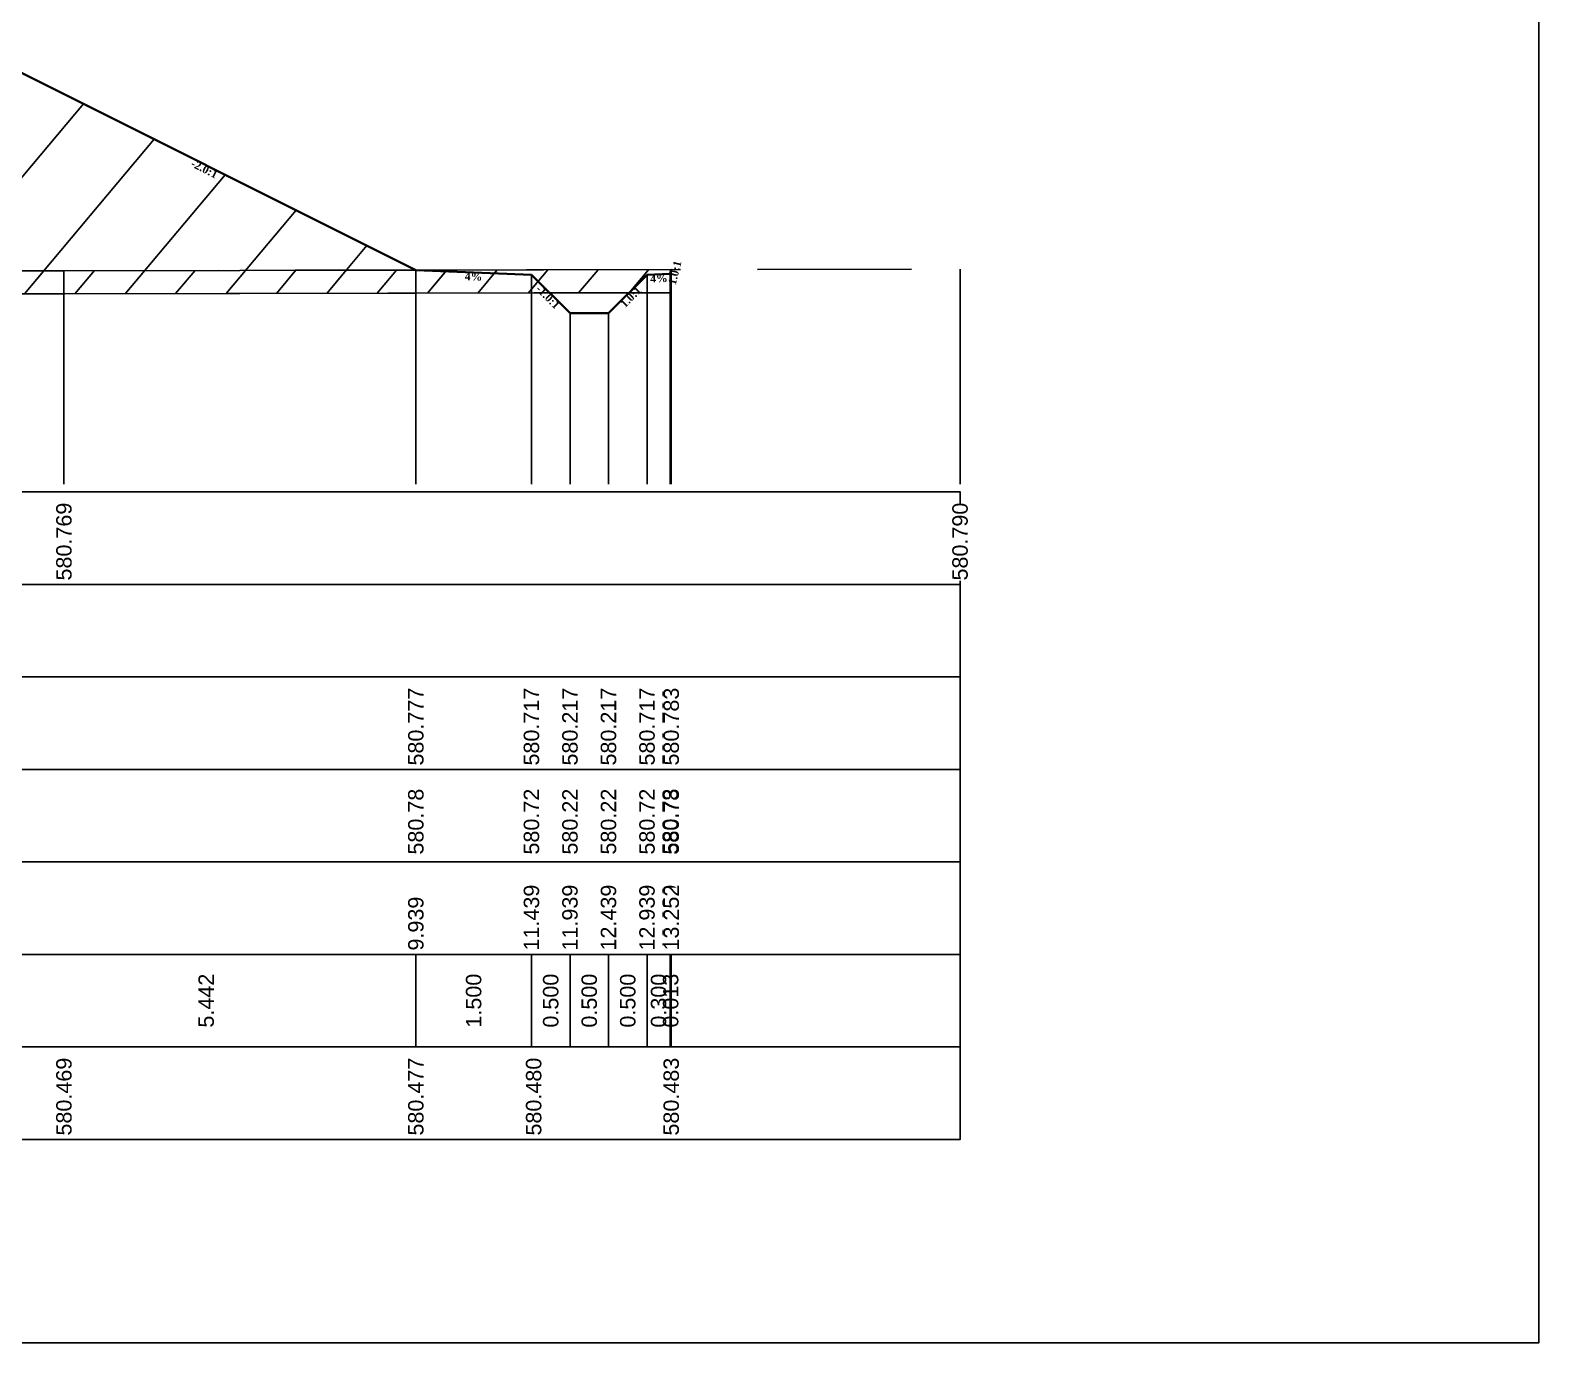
# Model space of a CAD drawing. Header units: millimetres. Extents: x 2762 to 3076, y 916 to 3305.
# Drawn here: x 3055.96 to 3075.54, y 2105.65 to 2122.67 of the extents above; entities that cross this region are included whole.
import ezdxf

# ---------------------------------------------------------------- set-up
doc = ezdxf.new("R2010")
doc.units = ezdxf.units.MM
doc.header["$LTSCALE"] = 2
doc.linetypes.add('CACHE', pattern=[9.525, 6.35, -3.175])
doc.linetypes.add('DASHED', pattern=[0.75, 0.5, -0.25])
doc.layers.add('C-ROAD-CORR', color=5, linetype='Continuous')
doc.layers.add('C-ROAD-SCTN', color=7, linetype='Continuous')
doc.styles.add('C3D_Etiquette', font='romans.shx')
doc.styles.add('C3D_Profil_Travers', font='romans.shx')

msp = doc.modelspace()

# ---------------------------------------------------------------- hatches: boundary and pattern name
at = {"linetype": 'Continuous', "lineweight": -3}
h = msp.add_hatch(dxfattribs=at)
h.set_pattern_fill('_U', color=3, angle=50, style=0, pattern_type=0)
h.set_pattern_definition([(50, (3063.7332, 2119.2662), (-0.766044, 0.642788), [])])
h.paths.add_polyline_path([(3063.733, 2119.266), (3063.968, 2119.501), (3064.268, 2119.513), (3064.282, 2119.567), (3064.282, 2119.267)])
h.paths.add_polyline_path([(3038.563, 2119.352), (3038.785, 2119.574), (3040.285, 2119.634), (3045.133, 2122.058), (3053.13, 2122.378), (3055.526, 2122.282), (3060.968, 2119.561), (3062.468, 2119.501), (3062.705, 2119.264), (3056.401, 2119.253), (3050.68, 2119.251), (3049.2, 2119.253), (3044.961, 2119.286)])
h.paths.add_polyline_path([(3036.964, 2119.369), (3036.964, 2119.669), (3036.985, 2119.586), (3037.285, 2119.574), (3037.496, 2119.363)])
h = msp.add_hatch(dxfattribs=at)
h.set_pattern_fill('_U', color=150, scale=0.5, angle=50, style=0, pattern_type=0)
h.set_pattern_definition([(50, (3063.7332, 2119.26615), (-0.383022, 0.321394), [])])
h.paths.add_polyline_path([(3063.733, 2119.266), (3063.968, 2119.501), (3064.268, 2119.513), (3064.282, 2119.567), (3064.282, 2119.267)])
h.paths.add_polyline_path([(3060.968, 2119.561), (3064.282, 2119.567), (3064.268, 2119.513), (3063.968, 2119.501), (3063.733, 2119.266), (3062.705, 2119.264), (3062.468, 2119.501)])
h.paths.add_polyline_path([(3038.563, 2119.352), (3038.785, 2119.574), (3040.285, 2119.634), (3044.961, 2119.586), (3049.2, 2119.553), (3050.68, 2119.551), (3056.401, 2119.553), (3060.968, 2119.561), (3062.468, 2119.501), (3062.705, 2119.264), (3056.401, 2119.253), (3050.68, 2119.251), (3049.2, 2119.253), (3044.961, 2119.286)])
h.paths.add_polyline_path([(3036.964, 2119.669), (3040.285, 2119.634), (3038.785, 2119.574), (3038.563, 2119.352), (3037.496, 2119.363), (3037.285, 2119.574), (3036.985, 2119.586)])
h.paths.add_polyline_path([(3036.964, 2119.369), (3036.964, 2119.669), (3036.985, 2119.586), (3037.285, 2119.574), (3037.496, 2119.363)])
h = msp.add_hatch(dxfattribs=at)
h.set_pattern_fill('_U', color=1, angle=50, style=0, pattern_type=0)
h.set_pattern_definition([(50, (3062.7053, 2119.2644), (-0.766044, 0.642788), [])])
h.paths.add_polyline_path([(3062.705, 2119.264), (3063.733, 2119.266), (3063.468, 2119.001), (3062.968, 2119.001)])
h.paths.add_polyline_path([(3037.496, 2119.363), (3038.563, 2119.352), (3038.285, 2119.074), (3037.785, 2119.074)])

# ---------------------------------------------------------------- linework, layer by layer
at = {"color": 253, "linetype": 'Continuous', "lineweight": -3}
for p, q in [((3055.526, 2122.282), (3060.968, 2119.561)), ((3050.68, 2119.551), (3056.401, 2119.553)), ((3056.401, 2119.553), (3060.968, 2119.561)), ((3060.968, 2119.561), (3064.282, 2119.567)), ((3062.468, 2119.501), (3060.968, 2119.561)), ((3060.968, 2119.561), (3062.468, 2119.501)), ((3060.968, 2119.561), (3062.468, 2119.501)), ((3063.968, 2119.501), (3064.268, 2119.513)), ((3064.268, 2119.513), (3063.968, 2119.501)), ((3063.968, 2119.501), (3064.268, 2119.513)), ((3064.268, 2119.513), (3064.282, 2119.567)), ((3064.282, 2119.567), (3064.268, 2119.513)), ((3064.268, 2119.513), (3064.282, 2119.567)), ((3064.282, 2119.567), (3064.282, 2119.267)), ((3064.282, 2119.567), (3064.282, 2119.267)), ((3062.705, 2119.264), (3062.468, 2119.501)), ((3062.468, 2119.501), (3062.705, 2119.264)), ((3062.468, 2119.501), (3062.705, 2119.264)), ((3063.733, 2119.266), (3063.968, 2119.501)), ((3063.968, 2119.501), (3063.733, 2119.266)), ((3063.733, 2119.266), (3063.968, 2119.501)), ((3056.401, 2119.253), (3050.68, 2119.251)), ((3056.401, 2119.253), (3050.68, 2119.251)), ((3062.705, 2119.264), (3056.401, 2119.253)), ((3062.705, 2119.264), (3056.401, 2119.253)), ((3063.733, 2119.266), (3062.705, 2119.264)), ((3062.705, 2119.264), (3063.733, 2119.266)), ((3062.968, 2119.001), (3062.705, 2119.264)), ((3063.733, 2119.266), (3063.468, 2119.001)), ((3064.282, 2119.267), (3063.733, 2119.266)), ((3064.282, 2119.267), (3063.733, 2119.266)), ((3063.468, 2119.001), (3062.968, 2119.001))]:
    msp.add_line(p, q, dxfattribs=at)
at = {"color": 105, "linetype": 'DASHED', "lineweight": -3, "ltscale": 2}
for p, q in [((3051.03, 2119.551), (3056.401, 2119.553)), ((3056.401, 2119.553), (3068.03, 2119.574))]:
    msp.add_line(p, q, dxfattribs=at)
at = {"color": 98, "linetype": 'CACHE', "lineweight": -3}
for p, q in [((3056.401, 2119.553), (3056.401, 2116.784)), ((3068.03, 2119.574), (3068.03, 2116.784))]:
    msp.add_line(p, q, dxfattribs=at)
at = {"color": 8, "linetype": 'CACHE', "lineweight": -3}
for p, q in [((3060.968, 2116.784), (3060.968, 2119.561)), ((3064.268, 2116.784), (3064.268, 2119.513)), ((3064.282, 2116.784), (3064.282, 2119.567)), ((3062.468, 2116.784), (3062.468, 2119.501)), ((3063.968, 2116.784), (3063.968, 2119.501)), ((3062.968, 2116.784), (3062.968, 2119.001)), ((3063.468, 2116.784), (3063.468, 2119.001))]:
    msp.add_line(p, q, dxfattribs=at)
at = {"color": 6, "linetype": 'Continuous', "lineweight": -3}
for p, q in [((3051.03, 2119.251), (3056.401, 2119.253)), ((3056.401, 2119.253), (3060.968, 2119.261)), ((3060.968, 2119.261), (3062.497, 2119.264)), ((3062.497, 2119.264), (3064.282, 2119.267))]:
    msp.add_line(p, q, dxfattribs=at)
at = {"color": 7, "linetype": 'Continuous', "lineweight": -3}
for p, q in [((3034.029, 2116.684), (3068.031, 2116.684)), ((3060.968, 2109.484), (3060.968, 2110.684)), ((3060.968, 2109.484), (3060.968, 2110.684)), ((3062.468, 2109.484), (3062.468, 2110.684)), ((3062.468, 2109.484), (3062.468, 2110.684)), ((3062.968, 2109.484), (3062.968, 2110.684)), ((3062.968, 2109.484), (3062.968, 2110.684)), ((3063.468, 2109.484), (3063.468, 2110.684)), ((3063.468, 2109.484), (3063.468, 2110.684)), ((3063.968, 2109.484), (3063.968, 2110.684)), ((3063.968, 2109.484), (3063.968, 2110.684)), ((3064.268, 2109.484), (3064.268, 2110.684)), ((3064.268, 2109.484), (3064.268, 2110.684)), ((3064.282, 2109.484), (3064.282, 2110.684))]:
    msp.add_line(p, q, dxfattribs=at)
for points in [[(3034.029, 2115.484), (3068.031, 2115.484), (3068.031, 2116.684), (3034.029, 2116.684)], [(3034.029, 2114.284), (3068.031, 2114.284), (3068.031, 2115.484), (3034.029, 2115.484)], [(3034.029, 2113.084), (3068.031, 2113.084), (3068.031, 2114.284), (3034.029, 2114.284)], [(3034.029, 2111.884), (3068.031, 2111.884), (3068.031, 2113.084), (3034.029, 2113.084)], [(3034.029, 2110.684), (3068.031, 2110.684), (3068.031, 2111.884), (3034.029, 2111.884)], [(3034.029, 2109.484), (3068.031, 2109.484), (3068.031, 2110.684), (3034.029, 2110.684)], [(3034.029, 2108.284), (3068.031, 2108.284), (3068.031, 2109.484), (3034.029, 2109.484)]]:
    msp.add_3dface(points, dxfattribs=at)
at = {"layer": 'C-ROAD-CORR', "color": 1, "linetype": 'Continuous', "lineweight": 40}
for p, q in [((3055.526, 2122.282), (3060.968, 2119.561)), ((3060.968, 2119.561), (3062.468, 2119.501)), ((3063.968, 2119.501), (3064.268, 2119.513)), ((3064.268, 2119.513), (3064.282, 2119.567)), ((3062.468, 2119.501), (3062.968, 2119.001)), ((3063.468, 2119.001), (3063.968, 2119.501)), ((3062.968, 2119.001), (3063.468, 2119.001))]:
    msp.add_line(p, q, dxfattribs=at)
at = {"layer": 'C-ROAD-CORR', "color": 1, "linetype": 'Continuous', "lineweight": -3}
for p, q in [((3062.468, 2119.501), (3062.968, 2119.001)), ((3063.468, 2119.001), (3063.968, 2119.501))]:
    msp.add_line(p, q, dxfattribs=at)
at = {"layer": 'C-ROAD-SCTN', "color": 154, "linetype": 'Continuous', "lineweight": -3}
for p, q in [((3055.526, 2122.282), (3060.968, 2119.561)), ((3060.968, 2119.561), (3062.468, 2119.501)), ((3063.968, 2119.501), (3064.268, 2119.513)), ((3064.268, 2119.513), (3064.282, 2119.567)), ((3062.468, 2119.501), (3062.968, 2119.001)), ((3063.468, 2119.001), (3063.968, 2119.501)), ((3062.968, 2119.001), (3063.468, 2119.001))]:
    msp.add_line(p, q, dxfattribs=at)
at = {"layer": 'C-ROAD-SCTN', "color": 1, "linetype": 'Continuous', "lineweight": -3}
for p, q in [((3055.526, 2122.282), (3060.968, 2119.561)), ((3060.968, 2119.561), (3062.468, 2119.501)), ((3063.968, 2119.501), (3064.268, 2119.513)), ((3064.268, 2119.513), (3064.282, 2119.567)), ((3062.468, 2119.501), (3062.968, 2119.001)), ((3063.468, 2119.001), (3063.968, 2119.501)), ((3062.968, 2119.001), (3063.468, 2119.001))]:
    msp.add_line(p, q, dxfattribs=at)

# ---------------------------------------------------------------- texts
at = {"color": 7, "linetype": 'Continuous', "lineweight": -3, "char_height": 0.1, "attachment_point": 2, "style": 'C3D_Etiquette'}
for s, insert, width, rotation in [('{\\fTimes New Roman|b1|i0|c0|p18;-2.0:1}', (3058.246, 2120.918), 0.34598, 333.4349), ('{\\fTimes New Roman|b1|i0|c0|p18;4%}', (3061.718, 2119.527), 0.42071, 357.7094), ('{\\fTimes New Roman|b1|i0|c0|p18;4%}', (3064.119, 2119.503), 0.37094, 2.2906), ('{\\fTimes New Roman|b1|i0|c0|p18;1.0:1}', (3064.279, 2119.539), 0.29446, 75.9638), ('{\\fTimes New Roman|b1|i0|c0|p18;-1.0:1}', (3062.716, 2119.248), 0.34598, 315), ('{\\fTimes New Roman|b1|i0|c0|p18;1.0:1}', (3063.721, 2119.248), 0.29001, 45)]:
    msp.add_mtext(s, dxfattribs=dict(at, insert=insert, width=width, rotation=rotation))
at = {"color": 7, "linetype": 'Continuous', "lineweight": -3, "char_height": 0.2, "rotation": 90, "style": 'C3D_Profil_Travers'}
for s, insert, attachment_point in [('{\\fArial|b0|i0|c0|p34;580.78}', (3060.968, 2111.979), 4), ('{\\fArial|b0|i0|c0|p34;580.72}', (3062.468, 2111.979), 4), ('{\\fArial|b0|i0|c0|p34;580.22}', (3062.968, 2111.979), 4), ('{\\fArial|b0|i0|c0|p34;580.22}', (3063.468, 2111.979), 4), ('{\\fArial|b0|i0|c0|p34;580.72}', (3063.968, 2111.979), 4), ('{\\fArial|b0|i0|c0|p34;580.73}', (3064.268, 2111.979), 4), ('{\\fArial|b0|i0|c0|p34;580.78}', (3064.282, 2111.979), 4), ('{\\fArial|b0|i0|c0|p34;5.442}', (3058.247, 2110.084), 5), ('{\\fArial|b0|i0|c0|p34;1.500}', (3061.718, 2110.084), 5), ('{\\fArial|b0|i0|c0|p34;0.500}', (3062.718, 2110.084), 5), ('{\\fArial|b0|i0|c0|p34;0.500}', (3063.218, 2110.084), 5), ('{\\fArial|b0|i0|c0|p34;0.500}', (3063.718, 2110.084), 5), ('{\\fArial|b0|i0|c0|p34;0.300}', (3064.118, 2110.084), 5), ('{\\fArial|b0|i0|c0|p34;0.013}', (3064.275, 2110.084), 5)]:
    msp.add_mtext(s, dxfattribs=dict(at, insert=insert, attachment_point=attachment_point))

# ---------------------------------------------------------------- next in the draw order: texts
at = {"color": 7, "linetype": 'Continuous', "lineweight": -3, "char_height": 0.2, "attachment_point": 4, "rotation": 90, "style": 'C3D_Profil_Travers', "bg_fill": 3, "box_fill_scale": 1.000375, "bg_fill_color": 256, "bg_fill_true_color": 13158600, "bg_fill_transparency": 0}
for s, insert, width in [('{\\fArial|b0|i0|c0|p34;580.769}', (3056.401, 2115.534), 0.99595), ('{\\fArial|b0|i0|c0|p34;580.790}', (3068.03, 2115.534), 0.99484), ('{\\fArial|b0|i0|c0|p34;580.777}', (3060.968, 2113.134), 0.99553), ('{\\fArial|b0|i0|c0|p34;580.717}', (3062.468, 2113.134), 0.99553), ('{\\fArial|b0|i0|c0|p34;580.217}', (3062.968, 2113.134), 0.99553), ('{\\fArial|b0|i0|c0|p34;580.217}', (3063.468, 2113.134), 0.99553), ('{\\fArial|b0|i0|c0|p34;580.717}', (3063.968, 2113.134), 0.99553), ('{\\fArial|b0|i0|c0|p34;\\C256;11.439}', (3062.468, 2110.734), 0.81999), ('{\\fArial|b0|i0|c0|p34;\\C256;11.939}', (3062.968, 2110.734), 0.81999), ('{\\fArial|b0|i0|c0|p34;\\C256;12.439}', (3063.468, 2110.734), 0.81999), ('{\\fArial|b0|i0|c0|p34;\\C256;12.939}', (3063.968, 2110.734), 0.81999), ('{\\fArial|b0|i0|c0|p34;\\C256;9.939}', (3060.968, 2110.734), 0.68206), ('{\\fArial|b0|i0|c0|p34;580.469}', (3056.401, 2108.334), 0.99595), ('{\\fArial|b0|i0|c0|p34;580.477}', (3060.968, 2108.334), 0.99553), ('{\\fArial|b0|i0|c0|p34;580.480}', (3062.497, 2108.334), 0.99484), ('{\\fArial|b0|i0|c0|p34;580.483}', (3064.282, 2108.334), 0.99553)]:
    msp.add_mtext(s, dxfattribs=dict(at, insert=insert, width=width))

# ---------------------------------------------------------------- next in the draw order: texts
for s, insert, width in [('{\\fArial|b0|i0|c0|p34;580.729}', (3064.268, 2113.134), 0.99595), ('{\\fArial|b0|i0|c0|p34;\\C256;13.239}', (3064.268, 2110.734), 0.81999)]:
    msp.add_mtext(s, dxfattribs=dict(at, insert=insert, width=width))

# ---------------------------------------------------------------- next in the draw order: texts
for s, insert, width in [('{\\fArial|b0|i0|c0|p34;580.783}', (3064.282, 2113.134), 0.99553), ('{\\fArial|b0|i0|c0|p34;\\C256;13.252}', (3064.282, 2110.734), 0.81751)]:
    msp.add_mtext(s, dxfattribs=dict(at, insert=insert, width=width))

# ---------------------------------------------------------------- next in the draw order: linework, layer by layer
msp.add_lwpolyline([(3026.54, 2135.145), (3075.54, 2135.145), (3075.54, 2105.645), (3026.54, 2105.645)], close=True)

doc.saveas('drawing.dxf')
